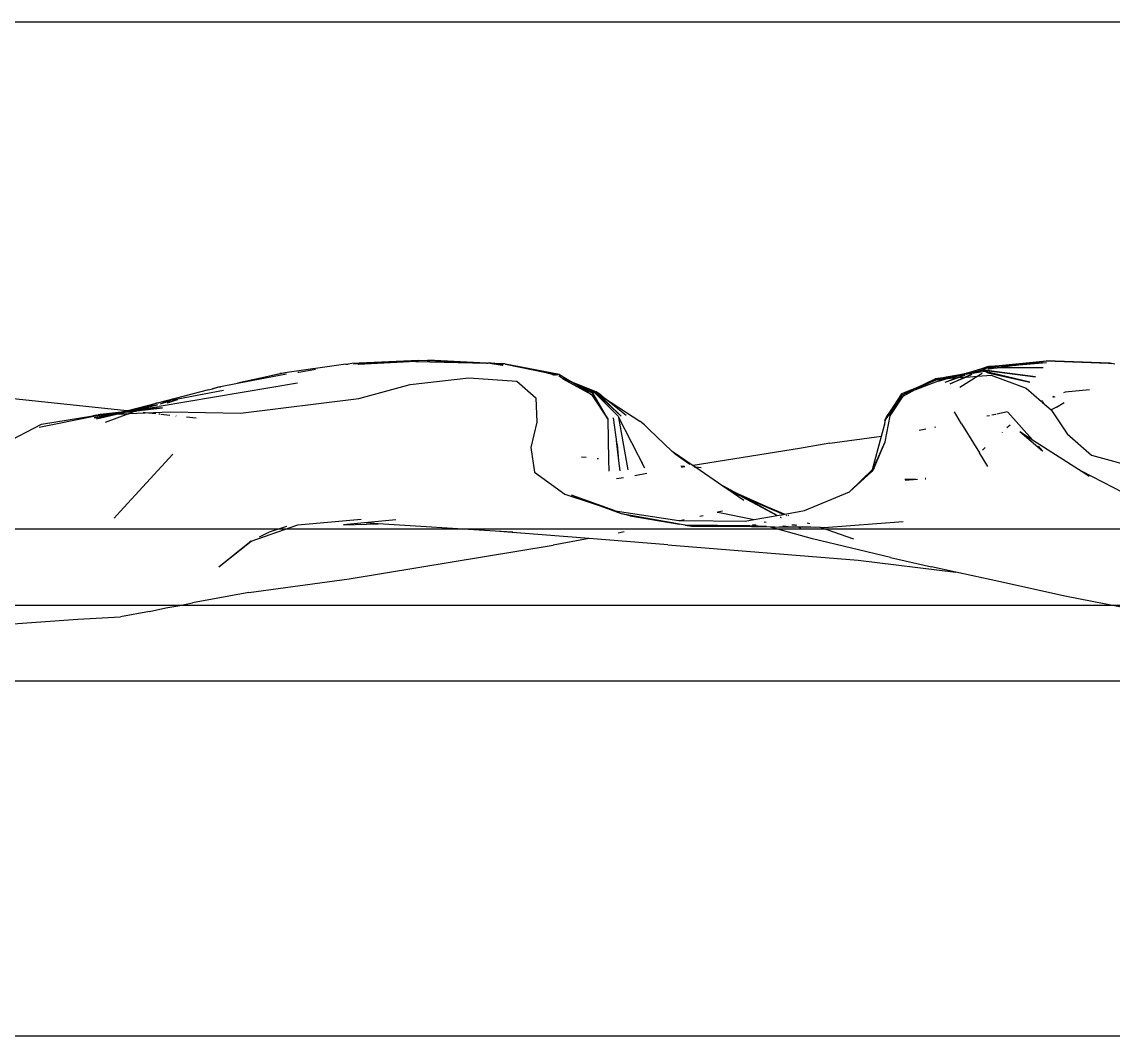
# Model space of a CAD drawing. Header units: millimetres. Extents: x -41292 to 298682, y -22072 to 33155.
# Drawn here: x 30113.2 to 30328.4, y -13759.4 to -13559.4 of the extents above; entities that cross this region are included whole.
import ezdxf

# ---------------------------------------------------------------- set-up
doc = ezdxf.new("R2010")
doc.units = ezdxf.units.MM
doc.layers.add('창호', color=4, linetype='Continuous')
doc.layers.add('틀', color=8, linetype='Continuous')

# ---------------------------------------------------------------- blocks, each defined once
blk = doc.blocks.new('rmfnasesx')
for p, q in [((57640.33, 1885.48), (57628.36, 1883.8)), ((57640.33, 1885.48), (57640.69, 1885.54)), ((57640.69, 1885.54), (57640.79, 1885.54)), ((57641.53, 1885.65), (57640.79, 1885.54)), ((57654.72, 1886.21), (57641.53, 1885.65)), ((57641.88, 1885.6), (57654.72, 1886.21)), ((57642.89, 1885.44), (57642.79, 1885.46)), ((57654.72, 1886.21), (57642.89, 1885.44)), ((57654.18, 1886.06), (57642.89, 1885.44)), ((57654.18, 1886.06), (57654.72, 1886.21)), ((57654.18, 1886.06), (57668.09, 1885.73)), ((57654.72, 1886.21), (57656.52, 1886.29)), ((57668.09, 1885.73), (57654.72, 1886.21)), ((57668.09, 1885.73), (57656.52, 1886.29)), ((57668.09, 1885.73), (57668.33, 1885.72)), ((57668.33, 1885.72), (57668.39, 1885.69)), ((57668.66, 1885.71), (57668.39, 1885.69)), ((57671.18, 1885.22), (57668.39, 1885.69)), ((57668.89, 1885.7), (57668.66, 1885.71)), ((57669.01, 1885.7), (57668.89, 1885.7)), ((57669.01, 1885.7), (57669.08, 1885.69)), ((57669.08, 1885.69), (57671.34, 1885.29)), ((57669.08, 1885.69), (57669.59, 1885.68)), ((57669.74, 1885.65), (57669.59, 1885.68)), ((57671.73, 1885.56), (57669.74, 1885.65)), ((57671.46, 1885.35), (57669.74, 1885.65)), ((57671.73, 1885.56), (57671.84, 1885.51)), ((57682.52, 1883.46), (57671.84, 1885.51)), ((57671.84, 1885.51), (57679.86, 1883.85)), ((57767.22, 1885.04), (57778.44, 1886.2)), ((57772.87, 1885.39), (57767.22, 1885.04)), ((57771.82, 1885.24), (57767.25, 1884.9)), ((57768.8, 1884.8), (57771.82, 1885.24)), ((57772.26, 1885.27), (57771.82, 1885.24)), ((57778.55, 1885.75), (57772.26, 1885.27)), ((57772.26, 1885.27), (57772.87, 1885.39)), ((57772.87, 1885.39), (57773.32, 1885.42)), ((57773.32, 1885.42), (57778.44, 1886.2)), ((57773.32, 1885.42), (57777.73, 1886.03)), ((57778.55, 1885.75), (57773.32, 1885.42)), ((57777.73, 1886.03), (57778.44, 1886.2)), ((57778.44, 1886.2), (57790.73, 1885.74)), ((57791, 1885.69), (57778.44, 1886.2)), ((57790.73, 1885.74), (57791, 1885.69)), ((57791, 1885.69), (57791.09, 1885.68)), ((57791.09, 1885.68), (57791.33, 1885.64)), ((57791.09, 1885.68), (57791.31, 1885.62)), ((57791.35, 1885.67), (57791.09, 1885.68)), ((57791.98, 1885.53), (57791.35, 1885.67)), ((57628.07, 1883.75), (57619, 1881.75)), ((57619, 1881.75), (57627.35, 1883.65)), ((57619, 1881.75), (57628.64, 1883.63)), ((57628.07, 1883.75), (57627.35, 1883.65)), ((57628.15, 1883.77), (57628.07, 1883.75)), ((57628.36, 1883.8), (57628.15, 1883.77)), ((57630.89, 1883.91), (57631.11, 1883.94)), ((57631.11, 1883.94), (57634.08, 1884.44)), ((57634.37, 1884.48), (57634.08, 1884.44)), ((57680.01, 1883.83), (57679.86, 1883.85)), ((57681.71, 1883.52), (57680.01, 1883.83)), ((57680.01, 1883.83), (57681.42, 1883.48)), ((57681.5, 1883.29), (57680.82, 1883.56)), ((57681.45, 1883.48), (57681.42, 1883.48)), ((57681.75, 1883.33), (57681.45, 1883.48)), ((57681.45, 1883.48), (57681.67, 1883.45)), ((57681.86, 1883.35), (57681.67, 1883.45)), ((57681.67, 1883.45), (57681.86, 1883.44)), ((57681.71, 1883.52), (57681.86, 1883.44)), ((57682.52, 1883.46), (57681.71, 1883.52)), ((57681.78, 1883.34), (57681.75, 1883.33)), ((57681.89, 1883.43), (57681.86, 1883.44)), ((57682, 1883.38), (57681.89, 1883.43)), ((57682, 1883.38), (57682.09, 1883.39)), ((57682.52, 1883.46), (57682.09, 1883.39)), ((57682.7, 1882.96), (57682.39, 1883.18)), ((57682.52, 1883.46), (57684.88, 1882)), ((57682.78, 1882.93), (57682.7, 1882.96)), ((57756.76, 1882.42), (57759.73, 1883.01)), ((57759.23, 1882.96), (57756.76, 1882.42)), ((57758.73, 1882.95), (57758.15, 1882.84)), ((57761.42, 1883.44), (57758.73, 1882.95)), ((57760.05, 1883.14), (57758.73, 1882.95)), ((57759.18, 1882.73), (57760.44, 1883.09)), ((57761.09, 1883.16), (57759.5, 1882.75)), ((57762.65, 1882.97), (57759.53, 1881.66)), ((57759.53, 1881.66), (57762.42, 1882.96)), ((57761.42, 1883.44), (57760.05, 1883.14)), ((57761.15, 1883.3), (57760.05, 1883.14)), ((57760.91, 1882.85), (57762.03, 1883.27)), ((57761.15, 1883.3), (57763.26, 1883.72)), ((57761.15, 1883.3), (57762.01, 1883.55)), ((57762.23, 1883.46), (57761.15, 1883.3)), ((57761.19, 1882.87), (57762.5, 1883.32)), ((57761.19, 1882.87), (57762.42, 1882.96)), ((57762.01, 1883.55), (57761.42, 1883.44)), ((57764.96, 1883.13), (57761.43, 1880.88)), ((57762.01, 1883.55), (57762.33, 1883.64)), ((57763.26, 1883.72), (57762.23, 1883.46)), ((57762.76, 1883.54), (57762.23, 1883.46)), ((57762.33, 1883.64), (57762.49, 1883.69)), ((57762.42, 1882.96), (57763.46, 1883.42)), ((57762.42, 1882.96), (57762.65, 1882.97)), ((57762.49, 1883.69), (57762.75, 1883.73)), ((57763.81, 1883.46), (57762.65, 1882.97)), ((57762.65, 1882.97), (57764.96, 1883.13)), ((57762.75, 1883.73), (57765.59, 1884.59)), ((57763.95, 1883.9), (57762.75, 1883.73)), ((57762.76, 1883.54), (57763.26, 1883.72)), ((57763.43, 1883.63), (57762.76, 1883.54)), ((57763.26, 1883.72), (57763.95, 1883.9)), ((57763.43, 1883.63), (57764.35, 1883.94)), ((57764.18, 1883.74), (57763.43, 1883.63)), ((57764.17, 1883.96), (57763.95, 1883.9)), ((57764.47, 1884.04), (57764.17, 1883.96)), ((57764.17, 1883.96), (57764.35, 1883.94)), ((57764.18, 1883.74), (57764.87, 1884.05)), ((57764.65, 1883.81), (57764.18, 1883.74)), ((57764.35, 1883.94), (57764.56, 1884.02)), ((57764.56, 1884.02), (57764.47, 1884.04)), ((57764.56, 1884.02), (57764.64, 1884.04)), ((57764.64, 1884.04), (57765.13, 1884.21)), ((57764.64, 1884.04), (57764.87, 1884.05)), ((57765.52, 1884.18), (57764.65, 1883.81)), ((57766.4, 1884.05), (57764.65, 1883.81)), ((57765.09, 1884.15), (57764.87, 1884.05)), ((57765.81, 1883.67), (57764.96, 1883.13)), ((57764.96, 1883.13), (57767.63, 1883.32)), ((57765.09, 1884.15), (57765.13, 1884.21)), ((57765.09, 1884.15), (57765.52, 1884.18)), ((57765.13, 1884.21), (57766.31, 1884.52)), ((57765.7, 1884.26), (57765.52, 1884.18)), ((57765.59, 1884.59), (57766.75, 1885.01)), ((57765.59, 1884.59), (57766.34, 1884.8)), ((57766.31, 1884.52), (57765.7, 1884.26)), ((57765.7, 1884.26), (57766.15, 1884.31)), ((57766.24, 1884.35), (57766.15, 1884.31)), ((57766.15, 1884.31), (57766.69, 1884.24)), ((57766.76, 1884.28), (57766.24, 1884.35)), ((57766.92, 1884.76), (57766.31, 1884.52)), ((57766.32, 1884.62), (57766.76, 1884.76)), ((57766.33, 1884.7), (57766.52, 1884.79)), ((57766.34, 1884.8), (57766.52, 1884.79)), ((57766.69, 1884.24), (57766.4, 1884.05)), ((57766.97, 1883.8), (57766.4, 1884.05)), ((57775.24, 1881.95), (57766.4, 1884.05)), ((57766.52, 1884.79), (57766.56, 1884.8)), ((57766.56, 1884.8), (57767.06, 1885.03)), ((57766.56, 1884.8), (57766.76, 1884.76)), ((57766.76, 1884.28), (57766.69, 1884.24)), ((57766.69, 1884.24), (57776.36, 1882.99)), ((57767.06, 1885.03), (57766.75, 1885.01)), ((57766.92, 1884.76), (57766.76, 1884.76)), ((57776.36, 1882.99), (57766.76, 1884.28)), ((57767.01, 1884.8), (57766.92, 1884.76)), ((57766.97, 1884.53), (57766.99, 1884.55)), ((57766.97, 1883.8), (57775.24, 1881.95)), ((57766.99, 1884.55), (57767.03, 1884.55)), ((57767.25, 1884.9), (57767.01, 1884.8)), ((57768.52, 1884.77), (57767.01, 1884.8)), ((57767.42, 1884.7), (57767.03, 1884.55)), ((57767.06, 1885.03), (57767.22, 1885.04)), ((57767.23, 1884.58), (57767.16, 1884.54)), ((57767.23, 1884.58), (57768.52, 1884.77)), ((57767.42, 1884.7), (57767.23, 1884.58)), ((57767.63, 1883.32), (57774.54, 1880.8)), ((57768.52, 1884.77), (57768.57, 1884.77)), ((57768.57, 1884.77), (57768.74, 1884.8)), ((57768.74, 1884.8), (57768.8, 1884.8)), ((57777.84, 1884.78), (57768.8, 1884.8)), ((57630.84, 1881.74), (57603.58, 1877.19)), ((57614.08, 1880.65), (57615.35, 1881.04)), ((57615.27, 1880.95), (57614.08, 1880.65)), ((57615.27, 1880.95), (57615.35, 1881.04)), ((57615.35, 1880.97), (57615.27, 1880.95)), ((57615.35, 1881.04), (57619, 1881.75)), ((57615.58, 1881), (57615.37, 1880.95)), ((57615.58, 1881), (57615.67, 1881.01)), ((57642.9, 1878.71), (57653.05, 1881.47)), ((57653.05, 1881.47), (57664.62, 1882.83)), ((57664.62, 1882.83), (57674.05, 1882.17)), ((57674.05, 1882.17), (57677.81, 1878.86)), ((57682.79, 1882.9), (57682.78, 1882.93)), ((57682.94, 1882.79), (57682.79, 1882.9)), ((57682.94, 1882.79), (57683.15, 1882.65)), ((57682.94, 1882.79), (57683.11, 1882.74)), ((57683.11, 1882.74), (57683.14, 1882.73)), ((57683.14, 1882.73), (57683.39, 1882.59)), ((57683.15, 1882.65), (57683.39, 1882.59)), ((57683.15, 1882.65), (57688.83, 1879.56)), ((57683.39, 1882.59), (57683.62, 1882.46)), ((57683.39, 1882.59), (57683.82, 1882.46)), ((57683.75, 1882.43), (57683.62, 1882.46)), ((57683.9, 1882.35), (57683.75, 1882.43)), ((57683.82, 1882.46), (57684.25, 1882.24)), ((57684, 1882.31), (57683.9, 1882.35)), ((57684.25, 1882.24), (57684, 1882.31)), ((57684.48, 1882.12), (57684.25, 1882.24)), ((57684.8, 1882), (57684.48, 1882.12)), ((57684.88, 1882), (57684.8, 1882)), ((57685.04, 1881.84), (57684.8, 1882)), ((57684.88, 1882), (57685.1, 1881.87)), ((57685.42, 1881.67), (57685.04, 1881.84)), ((57685.88, 1881.57), (57685.1, 1881.87)), ((57685.1, 1881.87), (57685.42, 1881.67)), ((57685.6, 1881.56), (57685.42, 1881.67)), ((57689.5, 1879.82), (57685.6, 1881.56)), ((57689.32, 1880.01), (57685.6, 1881.56)), ((57686.25, 1881.16), (57685.6, 1881.56)), ((57685.88, 1881.57), (57689.53, 1880.01)), ((57689.75, 1880.05), (57685.88, 1881.57)), ((57689.16, 1879.76), (57686.25, 1881.16)), ((57686.25, 1881.16), (57688.83, 1879.56)), ((57752.88, 1880.84), (57749.95, 1879.63)), ((57750.64, 1879.75), (57752.88, 1880.84)), ((57751.15, 1879.94), (57753.57, 1881.01)), ((57752.75, 1880.54), (57758.43, 1882.67)), ((57752.75, 1880.54), (57753.57, 1881.01)), ((57752.88, 1880.84), (57756.58, 1882.64)), ((57754.46, 1881.49), (57752.88, 1880.84)), ((57753.57, 1881.01), (57753.88, 1881.15)), ((57753.88, 1881.15), (57756.76, 1882.42)), ((57753.88, 1881.15), (57754.46, 1881.49)), ((57754.75, 1881.61), (57754.46, 1881.49)), ((57756.49, 1882.54), (57754.75, 1881.61)), ((57756.76, 1882.42), (57754.75, 1881.61)), ((57757.43, 1882.71), (57756.49, 1882.54)), ((57756.49, 1882.54), (57756.58, 1882.64)), ((57757.59, 1882.78), (57756.58, 1882.64)), ((57757.43, 1882.71), (57756.76, 1882.42)), ((57759.5, 1882.75), (57757.22, 1882.16)), ((57757.22, 1882.16), (57759.18, 1882.73)), ((57757.59, 1882.78), (57757.43, 1882.71)), ((57758.15, 1882.84), (57757.59, 1882.78)), ((57758.43, 1882.67), (57759.18, 1882.73)), ((57758.51, 1881.96), (57761.19, 1882.87)), ((57758.51, 1881.96), (57760.91, 1882.85)), ((57759.18, 1882.73), (57759.5, 1882.75)), ((57759.5, 1882.75), (57760.91, 1882.85)), ((57760.91, 1882.85), (57761.19, 1882.87)), ((57774.54, 1880.8), (57777.53, 1878.17)), ((57597.19, 1876.3), (57558.67, 1880.33)), ((57613.27, 1880.44), (57603.41, 1877.9)), ((57616.22, 1880.33), (57603.41, 1877.9)), ((57613.27, 1880.44), (57614.08, 1880.65)), ((57619.61, 1875.87), (57642.9, 1878.71)), ((57677.81, 1878.86), (57678.01, 1874.1)), ((57688.83, 1879.56), (57689.16, 1879.76)), ((57688.83, 1879.56), (57692.05, 1874.74)), ((57688.83, 1879.56), (57692.02, 1874.66)), ((57692.05, 1874.74), (57689.16, 1879.76)), ((57689.5, 1879.82), (57689.32, 1880.01)), ((57689.5, 1879.82), (57694.07, 1875.25)), ((57689.75, 1880.05), (57689.53, 1880.01)), ((57689.53, 1880.01), (57694.62, 1875.28)), ((57694.62, 1875.28), (57689.75, 1880.05)), ((57690.18, 1879.77), (57689.75, 1880.05)), ((57691.07, 1879.01), (57689.75, 1880.05)), ((57691.07, 1879.01), (57690.18, 1879.77)), ((57691.07, 1879.01), (57691.39, 1878.8)), ((57691.39, 1878.8), (57698.35, 1874.28)), ((57695.62, 1875.42), (57691.39, 1878.8)), ((57749.91, 1879.4), (57747.02, 1875.02)), ((57749.78, 1878.96), (57747.02, 1875.02)), ((57749.95, 1879.63), (57747.03, 1875.17)), ((57747.03, 1875.17), (57749.91, 1879.4)), ((57747.71, 1875.34), (57750.23, 1879.2)), ((57749.78, 1878.96), (57749.91, 1879.4)), ((57749.78, 1878.96), (57750.23, 1879.2)), ((57749.91, 1879.4), (57750.54, 1879.67)), ((57749.91, 1879.4), (57749.95, 1879.63)), ((57750.23, 1879.2), (57752.61, 1880.49)), ((57750.23, 1879.2), (57750.54, 1879.67)), ((57750.54, 1879.67), (57750.57, 1879.73)), ((57750.57, 1879.73), (57750.64, 1879.75)), ((57750.64, 1879.75), (57751.15, 1879.94)), ((57751.15, 1879.94), (57752.61, 1880.49)), ((57752.61, 1880.49), (57752.75, 1880.54)), ((57779.99, 1879.14), (57779.68, 1879.02)), ((57780.13, 1879.06), (57779.86, 1878.93)), ((57782.17, 1879.99), (57781.89, 1879.88)), ((57787, 1880.47), (57782.17, 1879.99)), ((57597.19, 1876.3), (57603, 1877.83)), ((57600.81, 1877), (57597.19, 1876.3)), ((57598.81, 1876.48), (57600.45, 1876.86)), ((57598.81, 1876.48), (57599.87, 1876.64)), ((57599.06, 1876.3), (57604.18, 1876.93)), ((57604.18, 1876.93), (57599.25, 1876.37)), ((57599.46, 1876.46), (57603.58, 1877.19)), ((57599.87, 1876.64), (57599.46, 1876.46)), ((57599.87, 1876.64), (57600.01, 1876.66)), ((57600.01, 1876.66), (57603.58, 1877.19)), ((57600.45, 1876.86), (57600.01, 1876.66)), ((57600.45, 1876.86), (57600.68, 1876.91)), ((57600.68, 1876.91), (57603.25, 1877.5)), ((57600.81, 1877), (57600.68, 1876.91)), ((57601.02, 1877.04), (57600.81, 1877)), ((57603, 1877.83), (57601.02, 1877.04)), ((57603.25, 1877.5), (57601.02, 1877.04)), ((57603.09, 1877.86), (57603, 1877.83)), ((57603.1, 1877.82), (57603, 1877.83)), ((57603.1, 1877.82), (57603.15, 1877.87)), ((57603.15, 1877.87), (57603.24, 1877.88)), ((57603.24, 1877.88), (57603.41, 1877.9)), ((57603.73, 1877.67), (57605.71, 1878.25)), ((57605.1, 1877.83), (57605.16, 1877.85)), ((57607.07, 1878.45), (57605.16, 1877.85)), ((57605.81, 1878.26), (57605.71, 1878.25)), ((57607.22, 1878.47), (57607.07, 1878.45)), ((57777.53, 1878.17), (57777.45, 1878.14)), ((57777.73, 1878.25), (57777.53, 1878.17)), ((57777.53, 1878.17), (57777.76, 1877.96)), ((57777.76, 1877.96), (57777.62, 1877.9)), ((57777.93, 1878.04), (57777.76, 1877.96)), ((57777.76, 1877.96), (57779.44, 1876.49)), ((57780.51, 1877.03), (57779.44, 1876.49)), ((57780.51, 1877.03), (57782, 1877.95)), ((57579.9, 1873.1), (57590.69, 1875.28)), ((57580.32, 1873.67), (57590.46, 1875.31)), ((57591.23, 1875.47), (57590.46, 1875.31)), ((57590.69, 1875.28), (57592.29, 1875.52)), ((57590.69, 1875.28), (57591.54, 1875.49)), ((57594.07, 1875.6), (57590.74, 1874.9)), ((57590.74, 1874.9), (57594.21, 1875.52)), ((57591.2, 1874.73), (57595.17, 1875.65)), ((57591.2, 1874.73), (57594.21, 1875.52)), ((57591.23, 1875.47), (57591.54, 1875.49)), ((57591.64, 1875.49), (57591.54, 1875.49)), ((57591.95, 1875.56), (57591.64, 1875.49)), ((57591.64, 1875.49), (57592.29, 1875.52)), ((57594.36, 1875.83), (57591.95, 1875.56)), ((57591.95, 1875.56), (57592.74, 1875.59)), ((57592.29, 1875.52), (57592.74, 1875.59)), ((57592.29, 1875.52), (57592.82, 1875.54)), ((57592.74, 1875.59), (57594.36, 1875.83)), ((57592.74, 1875.59), (57593.38, 1875.61)), ((57592.82, 1875.54), (57593.38, 1875.61)), ((57592.82, 1875.54), (57594.07, 1875.6)), ((57597.52, 1875.75), (57592.88, 1873.98)), ((57593.38, 1875.61), (57595.22, 1875.84)), ((57593.38, 1875.61), (57594.07, 1875.6)), ((57594.32, 1875.65), (57594.07, 1875.6)), ((57594.21, 1875.52), (57594.58, 1875.62)), ((57595.22, 1875.84), (57594.32, 1875.65)), ((57594.32, 1875.65), (57594.58, 1875.62)), ((57594.36, 1875.83), (57596.66, 1876.17)), ((57596.12, 1876.02), (57594.36, 1875.83)), ((57594.58, 1875.62), (57594.76, 1875.67)), ((57594.76, 1875.67), (57595.57, 1875.88)), ((57594.76, 1875.67), (57594.82, 1875.63)), ((57594.82, 1875.63), (57595.1, 1875.68)), ((57595.1, 1875.68), (57595.17, 1875.65)), ((57595.17, 1875.65), (57595.37, 1875.69)), ((57595.57, 1875.88), (57595.22, 1875.84)), ((57595.37, 1875.69), (57596.88, 1876.04)), ((57595.37, 1875.69), (57597.52, 1875.75)), ((57595.57, 1875.88), (57596.88, 1876.04)), ((57595.57, 1875.88), (57596.12, 1876.02)), ((57597.47, 1876.18), (57596.12, 1876.02)), ((57596.66, 1876.17), (57596.12, 1876.02)), ((57596.66, 1876.17), (57598.81, 1876.48)), ((57596.66, 1876.17), (57597.19, 1876.3)), ((57596.88, 1876.04), (57597.47, 1876.18)), ((57596.88, 1876.04), (57597.63, 1876.13)), ((57597.47, 1876.18), (57598.81, 1876.48)), ((57598.59, 1876.3), (57597.47, 1876.18)), ((57597.59, 1875.75), (57597.52, 1875.75)), ((57597.61, 1875.78), (57597.59, 1875.75)), ((57597.67, 1875.78), (57597.61, 1875.78)), ((57597.63, 1876.13), (57598.59, 1876.3)), ((57597.63, 1876.13), (57598.95, 1876.29)), ((57598.6, 1876.16), (57597.67, 1875.78)), ((57597.67, 1875.78), (57600.78, 1875.93)), ((57599.14, 1876.36), (57598.59, 1876.3)), ((57598.65, 1876.15), (57598.6, 1876.16)), ((57598.95, 1876.29), (57598.65, 1876.15)), ((57599.11, 1876.1), (57598.65, 1876.15)), ((57599.06, 1876.3), (57598.95, 1876.29)), ((57599.14, 1876.36), (57599.06, 1876.3)), ((57599.25, 1876.37), (57599.14, 1876.36)), ((57599.32, 1876.43), (57599.25, 1876.37)), ((57599.46, 1876.46), (57599.32, 1876.43)), ((57600.78, 1875.93), (57600.43, 1875.96)), ((57600.78, 1875.93), (57605.77, 1876.1)), ((57602.92, 1875.7), (57601.42, 1875.86)), ((57603.66, 1875.63), (57603.46, 1875.65)), ((57605.66, 1875.42), (57603.85, 1875.61)), ((57605.77, 1876.1), (57619.61, 1875.87)), ((57606.88, 1875.29), (57606.81, 1875.3)), ((57610.84, 1874.88), (57608.97, 1875.07)), ((57692.05, 1874.74), (57692.02, 1874.66)), ((57692.02, 1874.66), (57692.16, 1866.65)), ((57693.85, 1869.68), (57693.14, 1874.94)), ((57694.07, 1875.25), (57694.14, 1875.15)), ((57694.14, 1875.15), (57694.21, 1875.06)), ((57694.14, 1875.13), (57694.14, 1875.15)), ((57694.21, 1875.01), (57694.21, 1875.06)), ((57699.32, 1864.99), (57694.21, 1875.01)), ((57696.01, 1864.69), (57694.21, 1875.01)), ((57746.67, 1874.48), (57746.58, 1873.51)), ((57746.58, 1873.51), (57746.8, 1874.44)), ((57746.67, 1874.48), (57747.03, 1875.17)), ((57746.96, 1874.9), (57746.67, 1874.48)), ((57746.73, 1870.22), (57747.71, 1875.34)), ((57746.8, 1874.44), (57746.96, 1874.9)), ((57746.97, 1874.94), (57746.96, 1874.9)), ((57746.97, 1874.94), (57747.02, 1874.99)), ((57747.02, 1875.02), (57747.03, 1875.17)), ((57747.02, 1875.02), (57747.02, 1874.99)), ((57761.76, 1873.76), (57760.37, 1876.1)), ((57767.31, 1875.35), (57766.74, 1875.23)), ((57768.54, 1875.61), (57767.72, 1875.44)), ((57770.82, 1876.1), (57768.73, 1875.65)), ((57775.74, 1870.62), (57770.89, 1876.02)), ((57779.44, 1876.49), (57782.57, 1871.77)), ((57573.04, 1869.9), (57580.32, 1873.67)), ((57678.01, 1874.1), (57676.81, 1869.06)), ((57699.27, 1873.54), (57698.35, 1874.28)), ((57700.16, 1872.63), (57699.27, 1873.54)), ((57700.16, 1872.63), (57704.67, 1868.37)), ((57746, 1871.34), (57746.58, 1873.51)), ((57754.75, 1872.69), (57753.44, 1872.42)), ((57756.65, 1873.1), (57756.41, 1873.05)), ((57761.76, 1873.76), (57765.29, 1868.02)), ((57762.51, 1874.34), (57762.46, 1874.33)), ((57771.34, 1873.49), (57770.72, 1872.93)), ((57773.26, 1872.21), (57777.72, 1868.42)), ((57773.26, 1872.21), (57775.74, 1870.62)), ((57693.67, 1870.44), (57694.14, 1866.46)), ((57735.8, 1869.96), (57746, 1871.34)), ((57744.22, 1864.75), (57746, 1871.34)), ((57744.35, 1864.88), (57746.73, 1870.22)), ((57744.52, 1865.04), (57746.73, 1870.22)), ((57769.77, 1872.08), (57769.75, 1872.05)), ((57775.74, 1870.62), (57785.57, 1864.35)), ((57782.57, 1871.77), (57787.42, 1867.57)), ((57676.81, 1869.06), (57677.53, 1864.19)), ((57693.85, 1869.68), (57694.14, 1866.46)), ((57704.67, 1868.37), (57704.71, 1868.34)), ((57704.71, 1868.34), (57705.05, 1868.01)), ((57704.71, 1868.34), (57708.84, 1865.52)), ((57708.22, 1865.76), (57705.05, 1868.01)), ((57705.05, 1868.01), (57705.3, 1867.77)), ((57729.8, 1868.87), (57708.84, 1865.52)), ((57735.8, 1869.96), (57729.8, 1868.87)), ((57765.29, 1868.02), (57765.23, 1867.97)), ((57766.92, 1865.35), (57765.29, 1868.02)), ((57766.44, 1869.07), (57765.9, 1868.57)), ((57777.72, 1868.42), (57776.91, 1869.32)), ((57777.72, 1868.42), (57777.8, 1868.34)), ((57606.26, 1867.74), (57595.84, 1856.48)), ((57687.75, 1867.08), (57686.85, 1867.17)), ((57690.2, 1866.84), (57689.92, 1866.87)), ((57692.29, 1866.64), (57692.16, 1866.65)), ((57692.16, 1866.65), (57692.2, 1864.4)), ((57694.14, 1866.46), (57694.04, 1866.47)), ((57694.14, 1866.46), (57694.37, 1864.5)), ((57698.9, 1866), (57698.85, 1866)), ((57708.22, 1865.76), (57705.3, 1867.77)), ((57787.42, 1867.57), (57797.45, 1864.84)), ((57677.53, 1864.19), (57683.53, 1859.91)), ((57699.74, 1863.93), (57697.33, 1863.51)), ((57707.16, 1865.35), (57706.42, 1865.4)), ((57707.23, 1865.25), (57706.55, 1865.13)), ((57708.84, 1865.52), (57708.63, 1865.49)), ((57708.84, 1865.52), (57709.35, 1865.18)), ((57709.35, 1865.18), (57709.06, 1865.2)), ((57710.45, 1865.1), (57709.35, 1865.18)), ((57709.35, 1865.18), (57714.71, 1861.53)), ((57739.67, 1860.34), (57744.22, 1864.75)), ((57739.67, 1860.34), (57744.11, 1864.33)), ((57744.52, 1865.04), (57744.11, 1864.33)), ((57744.11, 1864.33), (57744.35, 1864.88)), ((57744.11, 1864.33), (57744.22, 1864.75)), ((57744.22, 1864.75), (57744.35, 1864.88)), ((57744.35, 1864.88), (57744.52, 1865.04)), ((57785.57, 1864.35), (57786.94, 1863.43)), ((57793.71, 1860.12), (57785.57, 1864.35)), ((57695.11, 1863.12), (57693.73, 1862.87)), ((57714.71, 1861.53), (57714.09, 1861.87)), ((57714.71, 1861.53), (57715.53, 1860.94)), ((57717, 1860.28), (57714.71, 1861.53)), ((57752.67, 1862.86), (57750.61, 1862.77)), ((57750.62, 1862.67), (57753.06, 1862.81)), ((57754.72, 1862.95), (57754.58, 1862.94)), ((57754.58, 1862.9), (57754.7, 1862.91)), ((57683.53, 1859.91), (57689.1, 1858.06)), ((57693.46, 1856.62), (57684.83, 1859.65)), ((57689.1, 1858.06), (57684.83, 1859.65)), ((57715.53, 1860.94), (57715.63, 1860.9)), ((57715.63, 1860.9), (57715.68, 1860.87)), ((57715.68, 1860.87), (57718.83, 1858.72)), ((57715.68, 1860.87), (57718.28, 1859.47)), ((57715.68, 1860.87), (57717, 1860.28)), ((57717, 1860.28), (57723.17, 1857.49)), ((57719.07, 1859.15), (57717, 1860.28)), ((57718.28, 1859.47), (57717.88, 1859.63)), ((57718.28, 1859.47), (57718.36, 1859.43)), ((57718.36, 1859.43), (57725.39, 1855.67)), ((57719.07, 1859.15), (57718.36, 1859.43)), ((57730.77, 1856.64), (57739.67, 1860.34)), ((57689.1, 1858.06), (57693.46, 1856.62)), ((57694.7, 1855.98), (57689.1, 1858.06)), ((57719.28, 1859.04), (57719.07, 1859.15)), ((57726.63, 1855.89), (57719.28, 1859.04)), ((57719.28, 1859.04), (57723.17, 1857.49)), ((57725.39, 1855.67), (57719.28, 1859.04)), ((57723.17, 1857.49), (57726.95, 1855.95)), ((57723.17, 1857.49), (57726.63, 1855.89)), ((57595.84, 1856.48), (57594.65, 1855.13)), ((57693.46, 1856.62), (57706, 1854.68)), ((57696.35, 1855.6), (57694.7, 1855.98)), ((57706.15, 1853.98), (57694.7, 1855.98)), ((57696.35, 1855.6), (57706.15, 1853.98)), ((57710.81, 1855.64), (57710.17, 1855.5)), ((57713.61, 1856.34), (57713.71, 1856.32)), ((57714.62, 1856.53), (57713.71, 1856.32)), ((57713.71, 1856.32), (57720.86, 1854.86)), ((57720.86, 1854.86), (57725.39, 1855.67)), ((57725.44, 1855.68), (57725.39, 1855.67)), ((57725.44, 1855.68), (57726.63, 1855.89)), ((57726.03, 1855.32), (57726.08, 1855.34)), ((57726.08, 1855.34), (57726.18, 1855.25)), ((57726.22, 1855.26), (57726.18, 1855.25)), ((57726.63, 1855.89), (57726.95, 1855.95)), ((57726.95, 1855.95), (57730.77, 1856.64)), ((57727.33, 1855.6), (57727.21, 1855.65)), ((57727.5, 1855.73), (57727.62, 1855.68)), ((57621.72, 1850.58), (57630.88, 1853.81)), ((57628.65, 1853.51), (57625.22, 1852.41)), ((57630.88, 1853.81), (57643.38, 1854.95)), ((57650.22, 1854.84), (57639.88, 1853.83)), ((57639.88, 1853.83), (57646.71, 1854.05)), ((57646.71, 1854.05), (57644.39, 1854.2)), ((57669.83, 1852.59), (57646.71, 1854.05)), ((57706, 1854.68), (57706.56, 1854.68)), ((57707.23, 1853.79), (57706.15, 1853.98)), ((57707.09, 1854.79), (57706.56, 1854.68)), ((57706.56, 1854.68), (57719.12, 1854.54)), ((57707.29, 1853.79), (57707.23, 1853.79)), ((57707.29, 1853.79), (57708.52, 1853.59)), ((57720.01, 1853.66), (57707.29, 1853.79)), ((57708.52, 1853.59), (57712.54, 1853.58)), ((57712.54, 1853.58), (57712.95, 1853.57)), ((57712.95, 1853.57), (57714.96, 1853.6)), ((57724.07, 1853.36), (57712.95, 1853.57)), ((57714.96, 1853.6), (57720.01, 1853.66)), ((57714.96, 1853.6), (57719.93, 1853.54)), ((57719.12, 1854.54), (57720.86, 1854.86)), ((57719.93, 1853.54), (57723.33, 1853.52)), ((57723.33, 1853.52), (57720.01, 1853.66)), ((57721.29, 1853.77), (57720.52, 1853.8)), ((57722.86, 1854.45), (57723.27, 1854.37)), ((57732.4, 1851.08), (57724.07, 1853.36)), ((57724.93, 1853.34), (57724.07, 1853.36)), ((57724.93, 1853.34), (57726.4, 1853.45)), ((57725.8, 1853.46), (57725.9, 1853.47)), ((57725.9, 1853.47), (57726.4, 1853.45)), ((57726.4, 1853.45), (57726.53, 1853.46)), ((57726.6, 1853.56), (57726.53, 1853.55)), ((57726.53, 1853.46), (57729.58, 1853.42)), ((57727.17, 1853.53), (57726.6, 1853.56)), ((57726.84, 1853.59), (57727.17, 1853.53)), ((57727.17, 1853.53), (57727.6, 1853.57)), ((57728.97, 1853.75), (57728.29, 1853.79)), ((57728.78, 1853.85), (57728.97, 1853.75)), ((57728.97, 1853.75), (57729.04, 1853.72)), ((57729.26, 1853.74), (57729.04, 1853.72)), ((57729.58, 1853.42), (57730.03, 1853.18)), ((57729.58, 1853.42), (57730.33, 1853.42)), ((57733.85, 1853.32), (57730.33, 1853.42)), ((57730.33, 1853.42), (57732.98, 1853.39)), ((57731.88, 1854), (57731.33, 1854.19)), ((57733.97, 1853.28), (57733.85, 1853.32)), ((57740.53, 1850.99), (57733.97, 1853.28)), ((57734.65, 1853.25), (57733.97, 1853.28)), ((57750.23, 1854.4), (57734.65, 1853.25)), ((57625.22, 1852.41), (57623.28, 1851.42)), ((57688.35, 1851.14), (57669.83, 1852.59)), ((57673.27, 1852.37), (57669.83, 1852.59)), ((57688.35, 1851.14), (57681.26, 1849.8)), ((57703.82, 1849.92), (57688.35, 1851.14)), ((57688.57, 1851.18), (57688.52, 1851.17)), ((57695.23, 1852.43), (57694.03, 1852.2)), ((57747.78, 1847.36), (57732.4, 1851.08)), ((57615.33, 1845.52), (57621.72, 1850.58)), ((57615.33, 1845.52), (57621.34, 1850.42)), ((57621.72, 1850.61), (57621.34, 1850.42)), ((57641.03, 1843.18), (57681.26, 1849.8)), ((57703.82, 1849.92), (57741.38, 1846.86)), ((57741.38, 1846.86), (57760.64, 1844.5)), ((57747.78, 1847.36), (57755.87, 1845.52)), ((57760.64, 1844.5), (57755.87, 1845.52)), ((57769.12, 1842.68), (57760.64, 1844.5)), ((57621.23, 1840.46), (57641.03, 1843.18)), ((57782.46, 1839.71), (57769.12, 1842.68)), ((57621.23, 1840.46), (57610.12, 1838.45)), ((57604.89, 1837.45), (57607.61, 1837.95)), ((57607.61, 1837.95), (57610.12, 1838.45)), ((57795.25, 1837.21), (57782.46, 1839.71)), ((57587.53, 1835.24), (57595.9, 1835.71)), ((57601.63, 1836.76), (57595.9, 1835.71)), ((57601.63, 1836.76), (57604.89, 1837.45)), ((57571.93, 1834.13), (57587.53, 1835.24)), ((61397.95, 1753.01), (57147.95, 1753.01))]:
    blk.add_line(p, q)

msp = doc.modelspace()

# ---------------------------------------------------------------- linework, layer by layer
at = {"layer": '창호'}
for p, q in [((31504.67, -13659.42), (29224.67, -13659.42)), ((31504.67, -13689.42), (29224.67, -13689.42))]:
    msp.add_line(p, q, dxfattribs=at)
at = {"layer": '틀'}
for p, q in [((29134.67, -13559.42), (33934.67, -13559.42)), ((29224.67, -13674.42), (31504.67, -13674.42)), ((33934.67, -13759.42), (29134.67, -13759.42))]:
    msp.add_line(p, q, dxfattribs=at)

# ---------------------------------------------------------------- block references
msp.add_blockref('rmfnasesx', (-27463.27, -15512.43))

doc.saveas('drawing.dxf')
